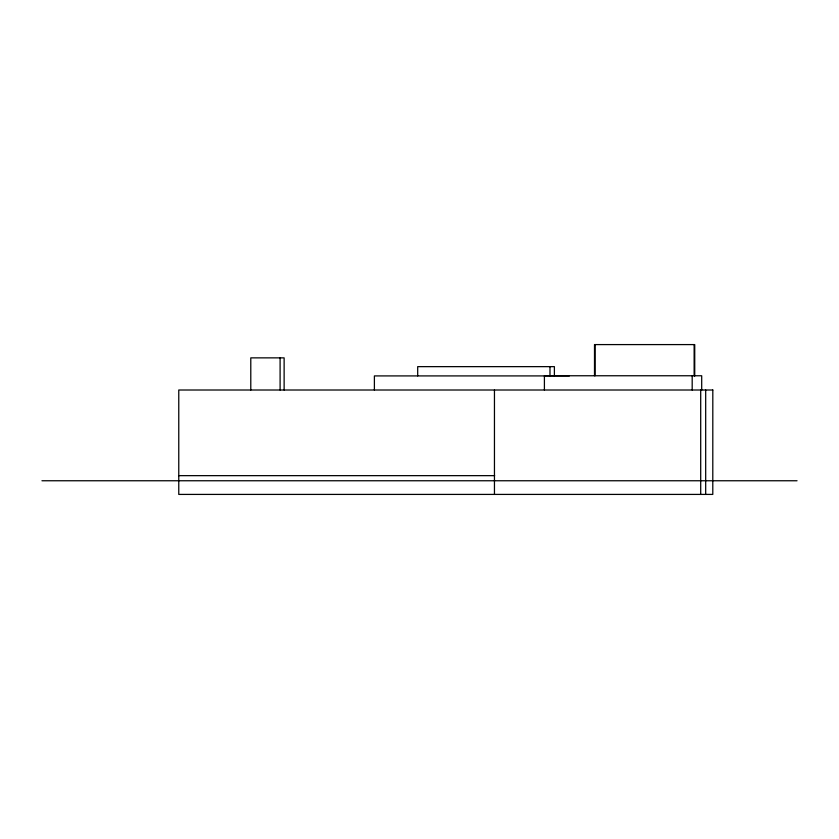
<?xml version="1.0" encoding="UTF-8"?>
<svg xmlns="http://www.w3.org/2000/svg" width="839" height="839" viewBox="0 0 839 839"><rect width="100%" height="100%" fill="white"/><g stroke="black" fill="none" stroke-linecap="round" stroke-linejoin="round"><path stroke-width="1.26" d="M569.377 375.914L374.393 375.914L374.393 390.009M178.77 475.65L494.643 475.65M41.95 480.757L797.05 480.757M705.683 390.009L705.683 494.412M701.698 390.009L701.698 375.757L544.406 375.757L544.406 390.009M700.701 390.009L700.701 494.412M694.734 376.008L694.734 344.588L594.505 344.588L594.505 375.736M694.136 344.588L694.136 375.851M692.185 375.757L692.185 390.009M595.092 344.588L595.092 375.736M554.39 375.914L554.39 366.643L417.696 366.643L417.696 375.914M549.985 366.643L549.985 375.914M494.454 390.009L494.454 494.412M284.127 390.009L284.127 357.865L250.788 357.865L250.788 390.009M280.1 357.865L280.1 390.009M712.814 390.009L178.77 390.009L178.77 494.412L712.793 494.412L712.814 390.009"/></g></svg>
